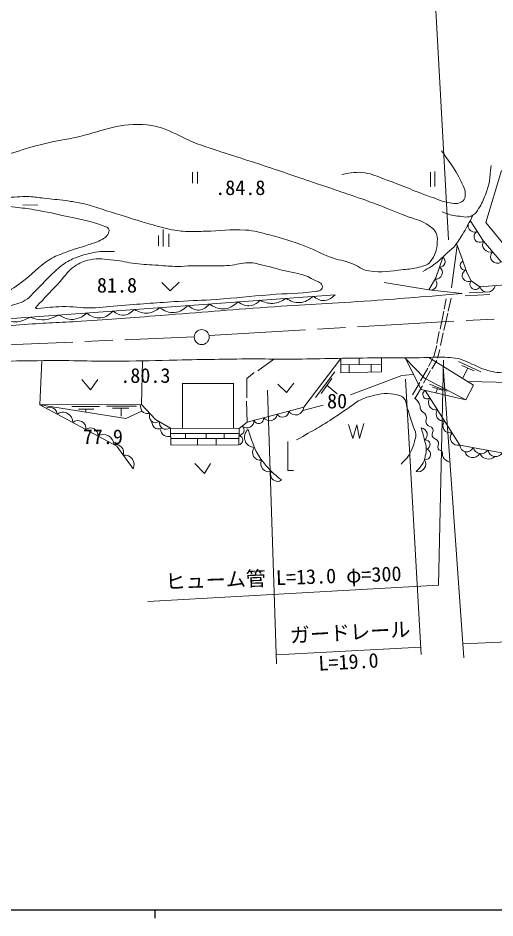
# Model space of a CAD drawing. Units: millimetres, scale not verified. Extents: x 40000 to 680000, y 20000 to 380000.
# Drawn here: x 150995 to 210290, y 204000 to 316026 of the extents above; entities that cross this region are included whole.
import ezdxf
from ezdxf.enums import TextEntityAlignment as Align

# ---------------------------------------------------------------- set-up
doc = ezdxf.new("R2010")
doc.units = ezdxf.units.MM
doc.header["$LTSCALE"] = 1000
doc.linetypes.add('CHAIN', pattern=[18.5, 12, -1.5, 3.5, -1.5])
for name, color, linetype, lineweight in [('M-BMK', 2, 'CHAIN', 13), ('M-TTL-BAND', 7, 'Continuous', 25), ('M-WORK', 1, 'Continuous', 13)]:
    doc.layers.add(name, color=color, linetype=linetype, lineweight=lineweight)
doc.styles.add('ＭＳ ゴシック', font='')
doc.styles.get('ＭＳ ゴシック').set_extended_font_data('MS Gothic')

msp = doc.modelspace()

# ---------------------------------------------------------------- linework, layer by layer
at = {"layer": 'M-BMK'}
msp.add_line((174744, 276511), (234312, 279953), dxfattribs=at)
msp.add_lwpolyline([(127295, 273938), (145801, 275175), (172897, 276349)], dxfattribs=at)
at = {"layer": 'M-TTL-BAND'}
for p, q in [((40000, 205000), (579000, 205000)), ((168000, 205000), (168000, 204000))]:
    msp.add_line(p, q, dxfattribs=at)
at = {"layer": 'M-WORK'}
for p, q in [((202370, 327310), (204519, 288397)), ((202799, 296920), (202820, 295065)), ((172701, 296830), (172701, 295469)), ((173290, 296858), (173290, 295435)), ((202270, 296856), (202270, 295029)), ((151582, 292782), (153444, 292740)), ((169050, 289684), (169050, 287575)), ((169748, 289176), (169748, 287547)), ((168450, 288936), (168450, 287653)), ((205588, 287720), (204866, 282421)), ((130244, 277133), (190404, 281578)), ((206578, 281428), (209641, 281619)), ((207077, 281814), (209664, 281941)), ((204242, 281068), (203967, 279798)), ((204845, 281142), (204474, 279544)), ((203926, 279535), (203460, 277285)), ((204413, 279274), (203940, 277137)), ((203363, 277009), (203077, 275517)), ((203855, 276818), (203537, 275247)), ((203059, 275268), (202692, 273907)), ((203440, 274760), (203151, 273688)), ((180802, 272121), (182791, 273567)), ((193396, 273705), (193406, 272885)), ((202015, 272644), (202558, 273624)), ((203066, 273406), (202446, 272362)), ((191126, 272837), (196191, 272943)), ((192157, 272859), (192158, 271870)), ((194889, 272915), (194896, 271951)), ((201015, 270859), (201927, 272439)), ((203857, 272651), (206405, 236369)), ((205766, 273269), (208549, 271989)), ((206179, 272783), (207702, 272095)), ((206922, 272447), (206266, 271156)), ((190394, 271989), (187971, 268804)), ((188669, 269302), (190002, 271174)), ((202278, 272129), (201391, 270592)), ((189390, 270315), (190658, 269238)), ((199157, 271091), (201121, 236801)), ((200049, 269131), (200933, 270663)), ((201262, 270253), (200374, 268714)), ((202155, 270464), (204366, 269565)), ((181999, 269716), (183124, 235649)), ((179385, 268333), (179462, 265725)), ((186413, 267186), (188913, 267831)), ((157678, 267687), (161138, 267687)), ((158493, 267349), (160418, 267349)), ((159445, 267349), (159445, 266968)), ((162005, 267730), (165730, 267730)), ((162746, 267476), (164756, 267476)), ((163804, 267476), (163804, 266471)), ((169960, 264323), (178473, 264323)), ((169980, 263687), (178455, 263687)), ((171828, 264323), (171828, 263687)), ((173310, 263687), (173310, 262863)), ((174389, 264323), (174389, 263687)), ((175637, 263687), (175637, 262869)), ((176642, 264323), (176642, 263687)), ((206281, 238127), (262116, 240681)), ((183087, 236760), (201068, 237724))]:
    msp.add_line(p, q, dxfattribs=at)
for points in [[(211088, 297054), (209154, 290579), (211796, 287341), (216415, 287079), (228556, 289126), (239031, 290055), (243935, 291579), (245006, 293507), (242888, 298720)], [(207210, 290812), (208845, 288265), (211059, 285670), (220438, 285693), (226461, 286789), (230080, 287527), (236865, 288288), (243031, 289050), (244697, 290264), (247792, 290288), (249149, 288741)], [(205498, 287958), (206228, 286038), (206783, 284339), (207323, 283308), (208402, 282546)], [(208402, 282546), (223239, 283718), (234119, 285861), (245213, 287646)], [(203800, 286228), (202943, 283673), (202085, 282181)], [(168890, 283093), (169922, 282061), (171025, 283164)], [(196522, 283105), (202087, 282184), (206213, 281730)], [(153953, 273378), (153727, 267863), (166333, 267899), (166476, 273327)], [(166333, 267899), (168083, 266058), (169940, 264963), (178486, 264915), (179462, 265725), (186509, 267566), (191117, 273660), (191138, 271840), (196185, 271989), (196196, 273724)], [(167117, 243407), (203273, 245443), (203874, 273445)], [(199106, 273725), (201105, 269779), (206679, 268491), (207607, 270324), (202048, 273773)], [(199120, 273698), (201513, 271181), (206679, 268491)], [(206895, 270766), (212170, 270676), (216519, 270957), (223182, 272292), (231857, 269541)], [(180357, 271881), (179448, 271133), (179432, 268758)], [(192341, 269111), (198700, 271534), (200075, 271640)], [(201623, 269660), (205924, 262859), (210653, 261986), (214510, 261446), (219192, 261954), (223620, 263288), (226984, 265335), (230143, 268033), (231857, 269541), (233587, 272112)], [(158924, 271031), (160024, 269761), (160902, 271010)], [(171434, 264955), (171434, 270519), (177790, 270519), (177790, 264919)], [(183297, 270458), (184369, 269393), (185293, 270592)], [(202504, 270083), (203731, 269681), (203156, 269870), (202955, 269352)], [(153727, 267863), (163298, 262721), (165297, 259900)], [(153727, 267863), (164405, 266185), (166400, 267082)], [(192089, 265407), (192628, 263703), (193136, 265385), (193453, 263693), (193972, 265555)], [(169940, 264963), (170006, 262853), (178433, 262877), (178486, 264915)], [(184558, 263291), (184558, 259714), (185235, 259714)], [(172960, 260563), (174198, 259325), (174924, 260581)]]:
    msp.add_lwpolyline(points, dxfattribs=at)
msp.add_circle((173831, 276309), 935, dxfattribs=at)
for centre, radius, start, end in [((207730, 290147), 776, 128.53609, 296.8441), ((208399, 288819), 711, 116.56233, 308.81787), ((209727, 287845), 977, 154.59271, 286.34964), ((210563, 286316), 815, 133.47112, 307.47123), ((203415, 285679), 670, 267.91149, 55.00522), ((206561, 285223), 587, 114.26356, 281.96258), ((202921, 284325), 830, 264.56424, 55.54483), ((206960, 283958), 744, 111.90778, 299.18152), ((202289, 282943), 785, 255.09087, 45.15715), ((207840, 282895), 662, 141.36558, 328.19923), ((209330, 282905), 995, 201.14682, 347.88734), ((201871, 269168), 550, 116.7243, 307.88585), ((202958, 268172), 936, 143.13897, 281.47118), ((154927, 266635), 937, 5.06144, 118.43909), ((156590, 265747), 1214, 356.55745, 126.94308), ((182286, 266864), 960, 218.5363, 350.74747), ((183890, 267113), 770, 211.59132, 357.69245), ((185507, 267618), 1003, 212.27132, 357.01245), ((203879, 266744), 895, 145.19299, 279.41716), ((158448, 264928), 987, 352.58973, 130.9108), ((179459, 265881), 871, 227.74492, 4.59876), ((180915, 266168), 628, 200.25356, 9.03021), ((204708, 265272), 902, 139.24581, 285.36434), ((160011, 264072), 934, 354.80521, 128.69532), ((178438, 264741), 660, 272.33415, 48.68316), ((180404, 263836), 1260, 130.17739, 268.54668), ((201011, 264165), 859, 306.56277, 82.1874), ((205703, 263800), 966, 141.41497, 283.19518), ((161627, 262915), 1273, 0.89412, 122.60641), ((178308, 263483), 619, 281.67699, 75.34921), ((201651, 262939), 574, 280.42003, 98.91345), ((163095, 261920), 1033, 342.82051, 100.86078), ((181118, 261951), 974, 140.06412, 279.79116), ((201606, 261710), 681, 262.4448, 77.34051), ((206784, 262892), 862, 182.20548, 336.88043), ((208565, 262805), 1020, 194.25604, 324.82986), ((210374, 262437), 1000, 192.64875, 327.98511), ((164245, 260443), 1184, 332.71466, 97.948), ((200718, 260500), 961, 255.34964, 33.80275), ((207528, 262335), 1033, 194.90895, 328.63887), ((209483, 262320), 1194, 205.96994, 312.50285), ((182177, 260536), 1002, 153.00807, 287.53595), ((183238, 259198), 850, 153.24418, 307.45017)]:
    msp.add_arc(centre, radius, start, end, dxfattribs=at)
for points, knots in [([(89954, 287421), (90747, 287212), (91193, 287032), (91882, 286588), (92709, 286055), (93053, 285597), (93810, 284969), (95021, 283965), (95710, 283415), (96929, 282422), (98323, 281286), (99104, 280650), (100500, 279517), (101188, 278959), (101525, 278581), (102262, 278089), (103384, 277340), (104075, 277017), (105285, 276422), (107222, 275470), (108327, 274965), (110352, 274216), (111656, 273734), (112405, 273509), (113746, 273145), (114855, 272844), (115501, 272781), (116627, 272550), (117492, 272372), (117966, 272211), (118841, 272097), (120041, 271943), (120727, 272012), (121936, 271978), (124493, 271907), (125927, 271848), (128486, 271880), (131139, 271914), (132625, 272006), (135270, 272202), (137384, 272358), (138547, 272675), (140663, 272809), (141609, 272869), (142143, 272765), (143091, 272809), (145299, 272910), (146527, 273105), (148733, 273237), (150850, 273364), (152040, 273356), (154161, 273380), (157955, 273423), (160080, 273270), (163874, 273309), (166553, 273336), (168052, 273401), (170730, 273451), (174385, 273520), (176432, 273569), (180086, 273594), (181760, 273606), (182698, 273548), (184372, 273559), (188082, 273581), (190160, 273659), (193870, 273701), (197065, 273738), (198855, 273684), (202048, 273773), (202456, 273784), (202684, 273811), (203092, 273817), (204117, 273830), (204698, 273788), (205710, 273626), (206167, 273553), (206390, 273382), (206821, 273213), (207711, 272865), (208164, 272549), (209075, 272261), (210003, 271968), (210562, 271866), (211535, 271864), (212620, 271863), (213235, 271943), (214297, 272166), (214793, 272270), (215066, 272352), (215550, 272499), (217385, 273057), (218376, 273485), (220216, 274023), (221583, 274422), (222372, 274561), (223756, 274896), (224697, 275124), (225215, 275298), (226168, 275467), (227796, 275756), (228732, 275749), (230374, 275943), (232397, 276182), (233524, 276368), (235548, 276594), (237895, 276856), (239216, 276944), (241563, 277213), (246178, 277741), (248764, 278046), (253365, 278683), (256458, 279111), (258192, 279345), (261269, 279873), (263438, 280246), (264645, 280509), (266792, 280992), (268484, 281373), (269430, 281600), (271101, 282064), (273363, 282691), (274614, 283100), (276839, 283849), (280519, 285088), (282534, 285916), (286171, 287277), (289776, 288627), (291795, 289385), (295384, 290777), (298761, 292086), (300655, 292814), (304013, 294171), (311060, 297016), (314954, 298743), (322008, 301570), (325881, 303122), (328008, 304119), (331971, 305427), (335435, 306570), (337498, 306830), (340922, 308087), (343392, 308994), (344791, 309525), (347064, 310849), (349246, 312119), (350326, 313113), (352064, 314943), (353270, 316214), (353686, 317151), (354569, 318663), (355131, 319624), (355597, 320119), (355867, 321199), (356406, 323354), (356567, 324619), (356581, 326841), (356588, 327888), (356639, 328491), (356438, 329519), (356070, 331402), (356019, 332540), (355188, 334268), (354801, 335075), (354450, 335453), (354010, 336233), (353056, 337922), (352828, 338576), (351903, 340732)], [0, 0, 0, 0, 1, 1, 1, 2, 2, 2, 3, 3, 3, 4, 4, 4, 5, 5, 5, 6, 6, 6, 7, 7, 7, 8, 8, 8, 9, 9, 9, 10, 10, 10, 11, 11, 11, 12, 12, 12, 13, 13, 13, 14, 14, 14, 15, 15, 15, 16, 16, 16, 17, 17, 17, 18, 18, 18, 19, 19, 19, 20, 20, 20, 21, 21, 21, 22, 22, 22, 23, 23, 23, 24, 24, 24, 25, 25, 25, 26, 26, 26, 27, 27, 27, 28, 28, 28, 29, 29, 29, 30, 30, 30, 31, 31, 31, 32, 32, 32, 33, 33, 33, 34, 34, 34, 35, 35, 35, 36, 36, 36, 37, 37, 37, 38, 38, 38, 39, 39, 39, 40, 40, 40, 41, 41, 41, 42, 42, 42, 43, 43, 43, 44, 44, 44, 45, 45, 45, 46, 46, 46, 47, 47, 47, 48, 48, 48, 49, 49, 49, 50, 50, 50, 51, 51, 51, 52, 52, 52, 53, 53, 53, 54, 54, 54, 55, 55, 55, 56, 56, 56, 56]), ([(136665, 293572), (137272, 294133), (137515, 294301), (138107, 294701), (139322, 295522), (140190, 295652), (141559, 296177), (145752, 297785), (148141, 298592), (152439, 299891), (154601, 300544), (155872, 300686), (158081, 301153), (161352, 301844), (163145, 302905), (166485, 302771), (169512, 302650), (170925, 301150), (173794, 300177), (176832, 299146), (178558, 298641), (181602, 297629), (184183, 296771), (185623, 296272), (188197, 295391), (191149, 294381), (192820, 293863), (195743, 292773), (197140, 292252), (197906, 291918), (199290, 291368), (200248, 290987), (200882, 290960), (201743, 290392), (202259, 290051), (202624, 289882), (202933, 289345), (203167, 288936), (203139, 288625), (203123, 288154), (203089, 287120), (202860, 286485), (202242, 285655), (201877, 285164), (201401, 285184), (200814, 285012), (200091, 284799), (199659, 284782), (198910, 284702), (197244, 284526), (196284, 284312), (194624, 284536), (193717, 284658), (193344, 285180), (192482, 285488), (191470, 285849), (190846, 285876), (189839, 286250), (188613, 286704), (187993, 287126), (186768, 287583), (185029, 288231), (184047, 288593), (182245, 289035), (181094, 289317), (180453, 289577), (179269, 289630), (177317, 289719), (176222, 289541), (174270, 289487), (173544, 289468), (173138, 289418), (172413, 289440), (171534, 289467), (171038, 289513), (170175, 289678), (169083, 289886), (168483, 290066), (167413, 290368), (165774, 290831), (164878, 291164), (163247, 291654), (161428, 292201), (160439, 292629), (158581, 293027), (157946, 293163), (157583, 293206), (156938, 293289), (155871, 293425), (155271, 293483), (154201, 293598), (153485, 293675), (153087, 293765), (152368, 293788), (151205, 293826), (150554, 293706), (149392, 293669), (147588, 293613), (146576, 293639), (144773, 293550), (142260, 293427), (140850, 293360), (138345, 293122), (137753, 293066), (137560, 293051), (136830, 292970)], [0, 0, 0, 0, 1, 1, 1, 2, 2, 2, 3, 3, 3, 4, 4, 4, 5, 5, 5, 6, 6, 6, 7, 7, 7, 8, 8, 8, 9, 9, 9, 10, 10, 10, 11, 11, 11, 12, 12, 12, 13, 13, 13, 14, 14, 14, 15, 15, 15, 16, 16, 16, 17, 17, 17, 18, 18, 18, 19, 19, 19, 20, 20, 20, 21, 21, 21, 22, 22, 22, 23, 23, 23, 24, 24, 24, 25, 25, 25, 26, 26, 26, 27, 27, 27, 28, 28, 28, 29, 29, 29, 30, 30, 30, 31, 31, 31, 32, 32, 32, 33, 33, 33, 34, 34, 34, 35, 35, 35, 35]), ([(191248, 296534), (192488, 296779), (193019, 296907), (194141, 296749), (195128, 296609), (195627, 296289), (196569, 295963), (198814, 295186), (200004, 294567), (202247, 293785), (203201, 293452), (203714, 293162), (204711, 292999), (205340, 292897), (205836, 292868), (206318, 293285), (206535, 293473), (206588, 293676), (206604, 293963), (206642, 294664), (206346, 295033), (206068, 295677), (205367, 297301), (204186, 298639), (203640, 299498), (203640, 299498), (203640, 299498), (203640, 299498)], [0, 0, 0, 0, 1, 1, 1, 2, 2, 2, 3, 3, 3, 4, 4, 4, 5, 5, 5, 6, 6, 6, 7, 7, 7, 8, 8, 8, 9, 9, 9, 9]), ([(203730, 291883), (204551, 291576), (204868, 291454), (205634, 291375), (206381, 291299), (206902, 291099), (207555, 291471), (207924, 291681), (208025, 291946), (208258, 292301), (208671, 292928), (208826, 293329), (209105, 294026), (209642, 295366), (209630, 295999), (209808, 297655)], [0, 0, 0, 0, 1, 1, 1, 2, 2, 2, 3, 3, 3, 4, 4, 4, 5, 5, 5, 5]), ([(146669, 280761), (147729, 281037), (148098, 281149), (148954, 281547), (149971, 282019), (150462, 282440), (151367, 283102), (152811, 284160), (153440, 284995), (154938, 285975), (155637, 286432), (156117, 286531), (156890, 286848), (157991, 287299), (158656, 287421), (159778, 287816), (160357, 288020), (160709, 288073), (161254, 288356), (161776, 288626), (162142, 288870), (162302, 289435), (162341, 289573), (162332, 289679), (162254, 289800), (162139, 289980), (161975, 289986), (161778, 290070), (160112, 290778), (159066, 290865), (157302, 291276), (155626, 291666), (154681, 291866), (152986, 292165), (152080, 292324), (151564, 292359), (150653, 292482), (150101, 292557), (149797, 292662), (149240, 292673), (147880, 292698), (147118, 292597), (145764, 292466), (144615, 292356), (143968, 292313), (142828, 292133), (140702, 291797), (139534, 291483), (137416, 291101), (135938, 290835), (135100, 290742), (133623, 290467), (132418, 290241), (131739, 290120), (130560, 289784), (130008, 289627), (129710, 289497), (129195, 289244), (128969, 289134), (128816, 289088), (128655, 288895), (128502, 288711), (128499, 288528), (128544, 288292), (128581, 288099), (128642, 287997), (128750, 287832), (129097, 287305), (129427, 287113), (129909, 286705), (131139, 285664), (131926, 285193), (133321, 284388), (134597, 283651), (135330, 283256), (136694, 282698), (137646, 282307), (138198, 282124), (139194, 281864), (140533, 281515), (141302, 281386), (142669, 281174), (144225, 280932), (144775, 280901), (146678, 280764)], [0, 0, 0, 0, 1, 1, 1, 2, 2, 2, 3, 3, 3, 4, 4, 4, 5, 5, 5, 6, 6, 6, 7, 7, 7, 8, 8, 8, 9, 9, 9, 10, 10, 10, 11, 11, 11, 12, 12, 12, 13, 13, 13, 14, 14, 14, 15, 15, 15, 16, 16, 16, 17, 17, 17, 18, 18, 18, 19, 19, 19, 20, 20, 20, 21, 21, 21, 22, 22, 22, 23, 23, 23, 24, 24, 24, 25, 25, 25, 26, 26, 26, 27, 27, 27, 28, 28, 28, 28]), ([(201312, 284453), (202191, 284970), (202476, 285129), (203146, 285667), (203730, 286137), (203995, 286472), (204550, 286976), (204770, 287176), (204930, 287250), (205121, 287476), (205696, 288156), (205941, 288599), (206407, 289357), (206899, 290157), (207046, 290455), (207555, 291471)], [0, 0, 0, 0, 1, 1, 1, 2, 2, 2, 3, 3, 3, 4, 4, 4, 5, 5, 5, 5]), ([(144647, 280001), (146011, 279782), (146504, 279670), (147695, 279763), (148589, 279833), (149101, 279895), (149956, 280167), (150846, 280451), (151417, 280519), (152170, 281072), (152573, 281368), (152721, 281623), (153075, 281977), (154051, 282953), (154549, 283551), (155575, 284476), (156160, 285005), (156481, 285330), (157170, 285714), (157780, 286056), (158153, 286194), (158812, 286429), (159365, 286626), (159690, 286694), (160264, 286810), (161315, 287021), (161742, 286978), (163002, 286976)], [0, 0, 0, 0, 1, 1, 1, 2, 2, 2, 3, 3, 3, 4, 4, 4, 5, 5, 5, 6, 6, 6, 7, 7, 7, 8, 8, 8, 9, 9, 9, 9]), ([(153189, 280008), (154504, 281390), (154835, 281737), (155887, 282848), (156712, 283721), (157018, 284390), (157998, 285086), (158676, 285569), (159138, 285756), (159950, 285943), (161067, 286202), (161743, 285989), (162886, 285896), (163950, 285809), (164523, 285573), (165584, 285451), (166695, 285324), (167324, 285319), (168441, 285245), (169370, 285183), (169890, 285103), (170821, 285102), (171504, 285101), (171885, 285161), (172567, 285182), (173912, 285222), (174666, 285148), (176011, 285182), (176507, 285194), (176787, 285178), (177281, 285229), (178215, 285325), (178723, 285550), (179662, 285562), (180448, 285573), (180876, 285376), (181645, 285213), (182491, 285035), (182948, 284862), (183788, 284658), (184418, 284505), (184777, 284447), (185407, 284293), (185936, 284163), (186246, 284133), (186756, 283944), (187133, 283804), (187325, 283678), (187676, 283483), (188143, 283225), (188619, 283231), (188819, 282737), (188914, 282505), (188796, 282287), (188597, 282134), (188391, 281976), (188204, 282028), (187946, 281991), (185755, 281683), (184502, 281753), (182296, 281579), (179684, 281373), (178228, 281182), (175614, 280992), (173801, 280860), (172779, 280870), (170964, 280754), (168192, 280576), (166640, 280457), (163870, 280246), (162394, 280133), (161573, 279953), (160093, 279944), (158680, 279935), (157892, 280128), (156480, 280095), (155257, 280065), (154820, 280025), (153357, 279859)], [0, 0, 0, 0, 1, 1, 1, 2, 2, 2, 3, 3, 3, 4, 4, 4, 5, 5, 5, 6, 6, 6, 7, 7, 7, 8, 8, 8, 9, 9, 9, 10, 10, 10, 11, 11, 11, 12, 12, 12, 13, 13, 13, 14, 14, 14, 15, 15, 15, 16, 16, 16, 17, 17, 17, 18, 18, 18, 19, 19, 19, 20, 20, 20, 21, 21, 21, 22, 22, 22, 23, 23, 23, 24, 24, 24, 25, 25, 25, 26, 26, 26, 26]), ([(105448, 281484), (107446, 280485), (107987, 280200), (109659, 279474), (110924, 278925), (111617, 278567), (112929, 278141), (114050, 277776), (114704, 277653), (115860, 277422), (117354, 277122), (118195, 276953), (119711, 276787), (120967, 276648), (121677, 276634), (122938, 276543), (125049, 276391), (126228, 276202), (128345, 276173), (131914, 276123), (133904, 276513), (137465, 276766), (141496, 277051), (143753, 277229), (147782, 277548), (149338, 277672), (150208, 277763), (151765, 277874), (154522, 278071), (156070, 278111), (158828, 278286), (162705, 278533), (164873, 278711), (168747, 279001), (173931, 279388), (176830, 279666), (182015, 280032), (186706, 280364), (189339, 280450), (194030, 280778), (198791, 281111), (200306, 281238), (206213, 281730)], [0, 0, 0, 0, 1, 1, 1, 2, 2, 2, 3, 3, 3, 4, 4, 4, 5, 5, 5, 6, 6, 6, 7, 7, 7, 8, 8, 8, 9, 9, 9, 10, 10, 10, 11, 11, 11, 12, 12, 12, 13, 13, 13, 14, 14, 14, 14]), ([(187681, 281377), (187110, 280934), (186748, 280653), (186042, 280602), (185338, 280552), (184941, 280775), (184314, 281128)], [0, 0, 0, 0, 1, 1, 1, 2, 2, 2, 2]), ([(190404, 281578), (189993, 281196), (189702, 280941), (189142, 280878), (188542, 280809), (188185, 281052), (187680, 281377)], [0, 0, 0, 0, 1, 1, 1, 2, 2, 2, 2]), ([(172144, 280229), (171571, 279749), (171192, 279441), (170455, 279372), (169691, 279300), (169250, 279571), (168583, 279966)], [0, 0, 0, 0, 1, 1, 1, 2, 2, 2, 2]), ([(174806, 280426), (174403, 280019), (174093, 279700), (173506, 279666), (172933, 279633), (172592, 279889), (172148, 280229)], [0, 0, 0, 0, 1, 1, 1, 2, 2, 2, 2]), ([(178366, 280689), (177717, 280189), (177290, 279818), (176479, 279825), (175786, 279830), (175398, 280046), (174808, 280426)], [0, 0, 0, 0, 1, 1, 1, 2, 2, 2, 2]), ([(181110, 280892), (180733, 280539), (180474, 280345), (179974, 280237), (179319, 280096), (178913, 280365), (178318, 280685)], [0, 0, 0, 0, 1, 1, 1, 2, 2, 2, 2]), ([(184300, 281127), (183686, 280751), (183349, 280529), (182667, 280502), (182037, 280477), (181704, 280615), (181100, 280891)], [0, 0, 0, 0, 1, 1, 1, 2, 2, 2, 2]), ([(156049, 279040), (155220, 278671), (154826, 278441), (153993, 278471), (153414, 278492), (153133, 278559), (152543, 278780)], [0, 0, 0, 0, 1, 1, 1, 2, 2, 2, 2]), ([(153189, 280008), (153169, 279981), (153149, 279940), (153155, 279905), (153165, 279837), (153294, 279854), (153357, 279859)], [0, 0, 0, 0, 1, 1, 1, 2, 2, 2, 2]), ([(159539, 279297), (159074, 278898), (158775, 278708), (158194, 278568), (157363, 278367), (156854, 278674), (156057, 279040)], [0, 0, 0, 0, 1, 1, 1, 2, 2, 2, 2]), ([(162827, 279540), (162217, 279048), (161787, 278639), (161001, 278688), (160386, 278725), (160039, 278932), (159545, 279298)], [0, 0, 0, 0, 1, 1, 1, 2, 2, 2, 2]), ([(165460, 279735), (164963, 279333), (164607, 278986), (163966, 279040), (163482, 279081), (163209, 279246), (162829, 279541)], [0, 0, 0, 0, 1, 1, 1, 2, 2, 2, 2]), ([(168589, 279966), (168085, 279587), (167780, 279382), (167175, 279301), (166489, 279209), (166100, 279422), (165456, 279735)], [0, 0, 0, 0, 1, 1, 1, 2, 2, 2, 2]), ([(152560, 278782), (151684, 278400), (151264, 278147), (150387, 278202), (149834, 278237), (149564, 278298), (149003, 278519)], [0, 0, 0, 0, 1, 1, 1, 2, 2, 2, 2]), ([(185613, 263505), (187914, 264811), (188566, 265140), (190369, 266330), (191073, 266794), (191451, 267080), (192155, 267544), (192784, 267958), (193087, 268281), (193774, 268591), (194366, 268859), (194732, 268934), (195369, 269068), (195975, 269195), (196321, 269310), (196940, 269282), (197505, 269256), (197830, 269219), (198368, 269044), (198622, 268961), (198789, 268912), (198963, 268710), (199299, 268324), (199231, 267958), (199392, 267473), (199653, 266685), (199778, 266238), (200035, 265449), (200199, 264946), (200440, 264692), (200463, 264163), (200478, 263821), (200366, 263636), (200273, 263306), (200142, 262844), (200074, 262579), (199873, 262143), (199536, 261411), (199252, 261169), (198630, 260497)], [0, 0, 0, 0, 1, 1, 1, 2, 2, 2, 3, 3, 3, 4, 4, 4, 5, 5, 5, 6, 6, 6, 7, 7, 7, 8, 8, 8, 9, 9, 9, 10, 10, 10, 11, 11, 11, 12, 12, 12, 13, 13, 13, 13]), ([(166183, 267899), (166238, 267504), (166254, 267133), (166614, 266920), (166875, 266765), (167093, 266763), (167380, 266797)], [0, 0, 0, 0, 1, 1, 1, 2, 2, 2, 2]), ([(204672, 260717), (204286, 260908), (204016, 261005), (203832, 261380), (203704, 261643), (203855, 261877), (203684, 262114), (203562, 262283), (203328, 262207), (203226, 262389), (203063, 262680), (203375, 262929), (203261, 263243), (203118, 263634), (202655, 263598), (202490, 263980), (202349, 264308), (202711, 264565), (202564, 264890), (202405, 265242), (201968, 265156), (201781, 265493), (201572, 265870), (201881, 266200), (201707, 266594), (201564, 266918), (201253, 266942), (201082, 267253), (200925, 267539), (201016, 267770), (200865, 268060), (200703, 268369), (200563, 268481), (200272, 268728)], [0, 0, 0, 0, 1, 1, 1, 2, 2, 2, 3, 3, 3, 4, 4, 4, 5, 5, 5, 6, 6, 6, 7, 7, 7, 8, 8, 8, 9, 9, 9, 10, 10, 10, 11, 11, 11, 11]), ([(167380, 266797), (167339, 266465), (167285, 266072), (167587, 265834), (167874, 265606), (168219, 265705), (168523, 265798)], [0, 0, 0, 0, 1, 1, 1, 2, 2, 2, 2]), ([(167587, 265834), (167675, 265466), (167737, 265081), (168118, 264934), (168408, 264822), (168643, 264884), (168913, 264987)], [0, 0, 0, 0, 1, 1, 1, 2, 2, 2, 2]), ([(168540, 265788), (168584, 265472), (168638, 265196), (168913, 264987), (169233, 264745), (169582, 264862), (169940, 264963)], [0, 0, 0, 0, 1, 1, 1, 2, 2, 2, 2]), ([(168645, 264897), (168773, 264533), (168848, 264261), (169181, 264069), (169454, 263913), (169658, 263906), (169972, 263923)], [0, 0, 0, 0, 1, 1, 1, 2, 2, 2, 2]), ([(179591, 264798), (180248, 262878), (180438, 262023), (181575, 260619), (182318, 259701), (182700, 259328), (183754, 258524)], [0, 0, 0, 0, 1, 1, 1, 2, 2, 2, 2]), ([(201127, 265016), (201328, 264277), (201384, 264081), (201522, 263475), (201620, 263046), (201757, 262814), (201755, 262374), (201754, 262040), (201694, 261856), (201628, 261528), (201579, 261281), (201561, 261138), (201470, 260904), (201332, 260551), (201201, 260372), (200962, 260078), (200788, 259865), (200713, 259787), (200475, 259570)], [0, 0, 0, 0, 1, 1, 1, 2, 2, 2, 3, 3, 3, 4, 4, 4, 5, 5, 5, 6, 6, 6, 6])]:
    msp.add_open_spline(points, degree=3, knots=knots, dxfattribs=at)

# ---------------------------------------------------------------- texts
at = {"layer": 'M-WORK', "style": 'ＭＳ ゴシック'}
for s, p in [('.84.8', (175508, 293443)), ('81.8', (160804, 281302)), ('.80.3', (163709, 270059)), ('80', (189413, 266885)), ('77.9', (159049, 262435))]:
    msp.add_text(s, height=1833, dxfattribs=at).set_placement(p, align=Align.BOTTOM_LEFT)
for s, rotation, p in [('ヒューム管 L=13.0 φ=300', 1.992, (169370, 244403)), ('ガードレール', 3.068, (184863, 237702)), ('L=19.0', 3.068, (188423, 234231))]:
    msp.add_text(s, height=1833, rotation=rotation, dxfattribs=at).set_placement(p, align=Align.BOTTOM_LEFT)

doc.saveas('drawing.dxf')
